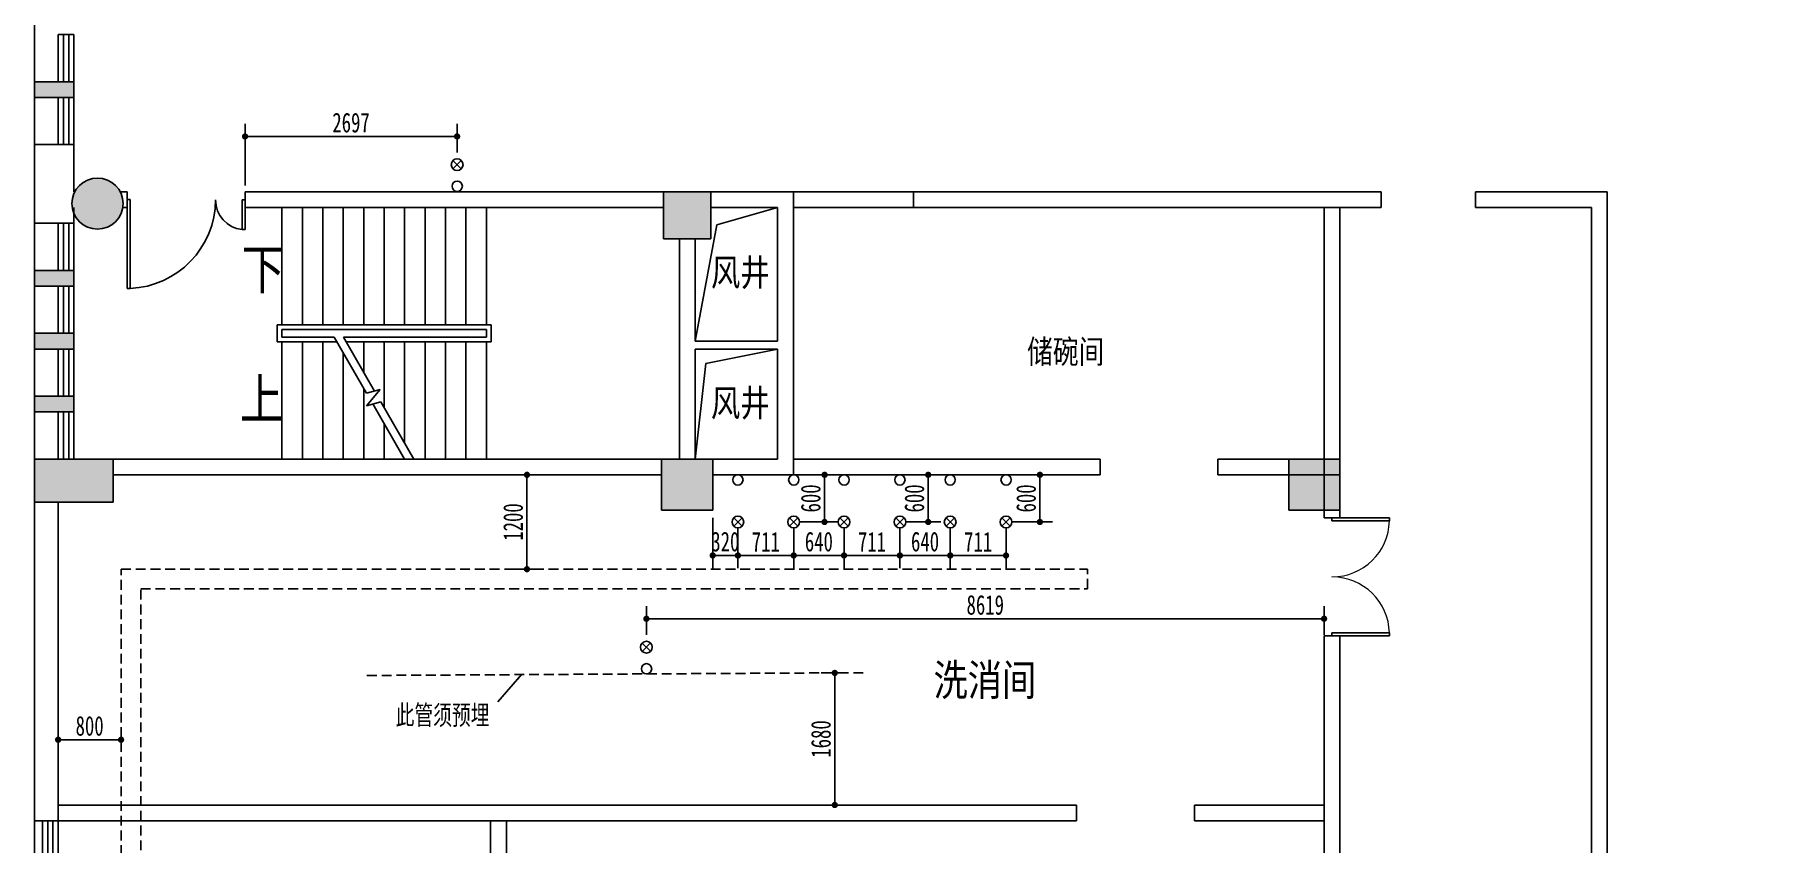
# Model space of a CAD drawing. Header units: inches. Extents: x 871252 to 1312932, y -88801 to 86720.
# Drawn here: x 1057443 to 1079443, y -42617 to -32328 of the extents above; entities that cross this region are included whole.
import ezdxf

# ---------------------------------------------------------------- set-up
doc = ezdxf.new("R2010")
doc.units = ezdxf.units.IN
doc.header["$MEASUREMENT"] = 0
doc.linetypes.add('DASH', pattern=[0.35, 0.25, -0.1])
doc.linetypes.add('HIDDEN', pattern=[0.375, 0.25, -0.125])
for name, color, linetype in [('COLUMN', 6, 'Continuous'), ('CURTWALL', 4, 'Continuous'), ('DIM_SYMB', 3, 'Continuous'), ('HATCH', 253, 'Continuous'), ('PUB_HATCH', 8, 'Continuous'), ('PUB_TEXT', 151, 'Continuous'), ('STAIR', 6, 'Continuous'), ('WALL', 7, 'Continuous'), ('WINDOW', 3, 'Continuous'), ('供排水', 4, 'Continuous'), ('电位', 1, 'Continuous')]:
    doc.layers.add(name, color=color, linetype=linetype)
doc.styles.add('_TCH_DIM', font='stylu.ttf')
doc.styles.get("Standard").update_dxf_attribs({"font": '', "width": 0.7, "height": 250})
doc.styles.get('Standard').set_extended_font_data('NSimSun')
doc.dimstyles.new('电路', dxfattribs={"dimscale": 80, "dimtxt": 2.5, "dimasz": 1, "dimexe": 2, "dimexo": 1, "dimtad": 1, "dimdec": 0, "dimtxsty": 'Standard', "dimblk": 'DOT', "dimcen": 1, "dimclrd": 6, "dimclre": 6, "dimclrt": 6, "dimadec": 0, "dimazin": 0, "dimtfac": 1, "dimtdec": 0, "dimtmove": 0, "dimatfit": 3, "dimfxl": 0, "dimarcsym": 0})

# ---------------------------------------------------------------- blocks, each defined once
blk = doc.blocks.new('$DorLib2D$00000225')
at = {"color": 0}
for p, q in [((0.475, -0.001), (0.475, 0.752)), ((0.475, 0.752), (0.5, 0.752)), ((0.5, -0.001), (0.5, 0.752)), ((-0.5, 0), (-0.5, 0.252)), ((-0.475, 0.252), (-0.5, 0.252)), ((-0.475, 0), (-0.475, 0.252)), ((-0.475, 0), (-0.5, 0)), ((0.475, -0.001), (0.5, -0.001))]:
    blk.add_line(p, q, dxfattribs=at)
for centre, radius, start, end in [((0.505, -0.002), 0.755, 92.2493, 179.7238), ((-0.501, 0.003), 0.251, 359.7899, 84.0974)]:
    blk.add_arc(centre, radius, start, end, dxfattribs=at)
blk = doc.blocks.new('$TCHSYS$WIN2D')
for p, q in [((-0.5, 0.5), (0.5, 0.5)), ((-0.5, 0.5), (-0.5, -0.5)), ((0.5, 0.5), (0.5, -0.5)), ((0.5, 0.1667), (-0.5, 0.1667)), ((0.5, -0.1667), (-0.5, -0.1667)), ((-0.5, -0.5), (0.5, -0.5))]:
    blk.add_line(p, q)
blk = doc.blocks.new('$DorLib2D$00000002')
for p, q in [((-0.5, 0), (-0.5, 0.4875)), ((-0.475, 0.4875), (-0.5, 0.4875)), ((-0.475, 0), (-0.475, 0.4875)), ((0.475, 0), (0.475, 0.4875)), ((0.475, 0.4875), (0.5, 0.4875)), ((0.5, 0), (0.5, 0.4875)), ((-0.5, 0), (-0.475, 0)), ((0.5, 0), (0.475, 0))]:
    blk.add_line(p, q)
at = {"lineweight": 13}
for centre, start, end in [((-0.4875, 0), 0, 88.53072), ((0.4875, 0), 91.46928, 180)]:
    blk.add_arc(centre, 0.4875, start, end, dxfattribs=at)
blk = doc.blocks.new('A$C4B041D0B')
at = {"layer": '供排水', "color": 14}
for p, q in [((393, 128), (287, 22)), ((287, 128), (393, 22))]:
    blk.add_line(p, q, dxfattribs=at)
at = {"layer": '供排水'}
for centre, radius in [((65, 75), 65.2), ((340, 75), 75)]:
    blk.add_circle(centre, radius, dxfattribs=at)
blk = doc.blocks.new('_DOT')
at = {"color": 0, "linetype": 'ByBlock'}
blk.add_line((-0.5, 0), (-1, 0), dxfattribs=at)
at = {"color": 0, "linetype": 'ByBlock', "const_width": 0.5}
blk.add_lwpolyline([(-0.25, 0, 1), (0.25, 0, 1)], format="xyb", close=True, dxfattribs=at)
blk = doc.blocks.new('A$C561D5FAB')
at = {"layer": '供排水', "color": 14}
for p, q in [((128, 22), (22, 128)), ((128, 128), (22, 22))]:
    blk.add_line(p, q, dxfattribs=at)
at = {"layer": '供排水'}
blk.add_circle((75, 75), 75, dxfattribs=at)
blk = doc.blocks.new('*D394')
at = {"layer": 'Defpoints', "color": 0, "transparency": 16777216}
for p in [(1066068, -38378), (1066388, -38528), (1066388, -38954)]:
    blk.add_point(p, dxfattribs=at)
at = {"layer": '电位', "color": 6, "lineweight": -2, "transparency": 16777216}
for p, q in [((1066068, -38474), (1066068, -39114)), ((1066388, -38608), (1066388, -39114)), ((1066148, -38954), (1066308, -38954))]:
    blk.add_line(p, q, dxfattribs=at)
at = {"layer": '电位', "color": 6, "lineweight": -2, "transparency": 16777216, "xscale": 80, "yscale": 80, "zscale": 80, "rotation": 180}
blk.add_blockref('_DOT', (1066068, -38954), dxfattribs=at)
at = {"layer": '电位', "color": 6, "lineweight": -2, "transparency": 16777216, "xscale": 80, "yscale": 80, "zscale": 80}
blk.add_blockref('_DOT', (1066388, -38954), dxfattribs=at)
at = {"layer": '电位', "color": 6, "transparency": 16777216, "insert": (1066228, -38779), "char_height": 250, "attachment_point": 5}
blk.add_mtext('320', dxfattribs=at)
blk = doc.blocks.new('*D395')
at = {"layer": 'Defpoints', "color": 0, "transparency": 16777216}
for p in [(1066388, -38528), (1067098, -38528), (1067098, -38954)]:
    blk.add_point(p, dxfattribs=at)
at = {"layer": '电位', "color": 6, "lineweight": -2, "transparency": 16777216}
for p, q in [((1066388, -38608), (1066388, -39114)), ((1067098, -38608), (1067098, -39114)), ((1066468, -38954), (1067018, -38954))]:
    blk.add_line(p, q, dxfattribs=at)
at = {"layer": '电位', "color": 6, "lineweight": -2, "transparency": 16777216, "xscale": 80, "yscale": 80, "zscale": 80, "rotation": 180}
blk.add_blockref('_DOT', (1066388, -38954), dxfattribs=at)
at = {"layer": '电位', "color": 6, "lineweight": -2, "transparency": 16777216, "xscale": 80, "yscale": 80, "zscale": 80}
blk.add_blockref('_DOT', (1067098, -38954), dxfattribs=at)
at = {"layer": '电位', "color": 6, "transparency": 16777216, "insert": (1066743, -38779), "char_height": 250, "attachment_point": 5}
blk.add_mtext('711', dxfattribs=at)
blk = doc.blocks.new('*D396')
at = {"layer": 'Defpoints', "color": 0, "transparency": 16777216}
for p in [(1067098, -38528), (1067738, -38528), (1067738, -38954)]:
    blk.add_point(p, dxfattribs=at)
at = {"layer": '电位', "color": 6, "lineweight": -2, "transparency": 16777216}
for p, q in [((1067098, -38608), (1067098, -39114)), ((1067738, -38608), (1067738, -39114)), ((1067178, -38954), (1067658, -38954))]:
    blk.add_line(p, q, dxfattribs=at)
at = {"layer": '电位', "color": 6, "lineweight": -2, "transparency": 16777216, "xscale": 80, "yscale": 80, "zscale": 80, "rotation": 180}
blk.add_blockref('_DOT', (1067098, -38954), dxfattribs=at)
at = {"layer": '电位', "color": 6, "lineweight": -2, "transparency": 16777216, "xscale": 80, "yscale": 80, "zscale": 80}
blk.add_blockref('_DOT', (1067738, -38954), dxfattribs=at)
at = {"layer": '电位', "color": 6, "transparency": 16777216, "insert": (1067418, -38779), "char_height": 250, "attachment_point": 5}
blk.add_mtext('640', dxfattribs=at)
blk = doc.blocks.new('*D397')
at = {"layer": 'Defpoints', "color": 0, "transparency": 16777216}
for p in [(1067738, -38528), (1068448, -38528), (1068448, -38954)]:
    blk.add_point(p, dxfattribs=at)
at = {"layer": '电位', "color": 6, "lineweight": -2, "transparency": 16777216}
for p, q in [((1067738, -38608), (1067738, -39114)), ((1068448, -38608), (1068448, -39114)), ((1067818, -38954), (1068368, -38954))]:
    blk.add_line(p, q, dxfattribs=at)
at = {"layer": '电位', "color": 6, "lineweight": -2, "transparency": 16777216, "xscale": 80, "yscale": 80, "zscale": 80, "rotation": 180}
blk.add_blockref('_DOT', (1067738, -38954), dxfattribs=at)
at = {"layer": '电位', "color": 6, "lineweight": -2, "transparency": 16777216, "xscale": 80, "yscale": 80, "zscale": 80}
blk.add_blockref('_DOT', (1068448, -38954), dxfattribs=at)
at = {"layer": '电位', "color": 6, "transparency": 16777216, "insert": (1068093, -38779), "char_height": 250, "attachment_point": 5}
blk.add_mtext('711', dxfattribs=at)
blk = doc.blocks.new('*D398')
at = {"layer": 'Defpoints', "color": 0, "transparency": 16777216}
for p in [(1068448, -38528), (1069088, -38528), (1069088, -38954)]:
    blk.add_point(p, dxfattribs=at)
at = {"layer": '电位', "color": 6, "lineweight": -2, "transparency": 16777216}
for p, q in [((1068448, -38608), (1068448, -39114)), ((1069088, -38608), (1069088, -39114)), ((1068528, -38954), (1069008, -38954))]:
    blk.add_line(p, q, dxfattribs=at)
at = {"layer": '电位', "color": 6, "lineweight": -2, "transparency": 16777216, "xscale": 80, "yscale": 80, "zscale": 80, "rotation": 180}
blk.add_blockref('_DOT', (1068448, -38954), dxfattribs=at)
at = {"layer": '电位', "color": 6, "lineweight": -2, "transparency": 16777216, "xscale": 80, "yscale": 80, "zscale": 80}
blk.add_blockref('_DOT', (1069088, -38954), dxfattribs=at)
at = {"layer": '电位', "color": 6, "transparency": 16777216, "insert": (1068768, -38779), "char_height": 250, "attachment_point": 5}
blk.add_mtext('640', dxfattribs=at)
blk = doc.blocks.new('*D399')
at = {"layer": 'Defpoints', "color": 0, "transparency": 16777216}
for p in [(1069088, -38528), (1069798, -38528), (1069798, -38954)]:
    blk.add_point(p, dxfattribs=at)
at = {"layer": '电位', "color": 6, "lineweight": -2, "transparency": 16777216}
for p, q in [((1069088, -38608), (1069088, -39114)), ((1069798, -38608), (1069798, -39114)), ((1069168, -38954), (1069718, -38954))]:
    blk.add_line(p, q, dxfattribs=at)
at = {"layer": '电位', "color": 6, "lineweight": -2, "transparency": 16777216, "xscale": 80, "yscale": 80, "zscale": 80, "rotation": 180}
blk.add_blockref('_DOT', (1069088, -38954), dxfattribs=at)
at = {"layer": '电位', "color": 6, "lineweight": -2, "transparency": 16777216, "xscale": 80, "yscale": 80, "zscale": 80}
blk.add_blockref('_DOT', (1069798, -38954), dxfattribs=at)
at = {"layer": '电位', "color": 6, "transparency": 16777216, "insert": (1069443, -38779), "char_height": 250, "attachment_point": 5}
blk.add_mtext('711', dxfattribs=at)
blk = doc.blocks.new('*D400')
at = {"layer": 'Defpoints', "color": 0, "transparency": 16777216}
for p in [(1067099, -37928), (1067490, -37928), (1067098, -38528)]:
    blk.add_point(p, dxfattribs=at)
at = {"layer": '电位', "color": 6, "lineweight": -2, "transparency": 16777216}
for p, q in [((1067179, -37928), (1067650, -37928)), ((1067490, -38448), (1067490, -38008)), ((1067178, -38528), (1067650, -38528))]:
    blk.add_line(p, q, dxfattribs=at)
at = {"layer": '电位', "color": 6, "lineweight": -2, "transparency": 16777216, "xscale": 80, "yscale": 80, "zscale": 80}
for p, rotation in [((1067490, -37928), 90), ((1067490, -38528), 270)]:
    blk.add_blockref('_DOT', p, dxfattribs=dict(at, rotation=rotation))
at = {"layer": '电位', "color": 6, "transparency": 16777216, "insert": (1067315, -38228), "char_height": 250, "attachment_point": 5, "rotation": 90}
blk.add_mtext('600', dxfattribs=at)
blk = doc.blocks.new('*D401')
at = {"layer": 'Defpoints', "color": 0, "transparency": 16777216}
for p in [(1068449, -37928), (1068808, -37928), (1068448, -38528)]:
    blk.add_point(p, dxfattribs=at)
at = {"layer": '电位', "color": 6, "lineweight": -2, "transparency": 16777216}
for p, q in [((1068529, -37928), (1068968, -37928)), ((1068808, -38448), (1068808, -38008)), ((1068528, -38528), (1068968, -38528))]:
    blk.add_line(p, q, dxfattribs=at)
at = {"layer": '电位', "color": 6, "lineweight": -2, "transparency": 16777216, "xscale": 80, "yscale": 80, "zscale": 80}
for p, rotation in [((1068808, -37928), 90), ((1068808, -38528), 270)]:
    blk.add_blockref('_DOT', p, dxfattribs=dict(at, rotation=rotation))
at = {"layer": '电位', "color": 6, "transparency": 16777216, "insert": (1068633, -38228), "char_height": 250, "attachment_point": 5, "rotation": 90}
blk.add_mtext('600', dxfattribs=at)
blk = doc.blocks.new('*D402')
at = {"layer": 'Defpoints', "color": 0, "transparency": 16777216}
for p in [(1069799, -37928), (1070229, -37928), (1069798, -38528)]:
    blk.add_point(p, dxfattribs=at)
at = {"layer": '电位', "color": 6, "lineweight": -2, "transparency": 16777216}
for p, q in [((1069879, -37928), (1070389, -37928)), ((1070229, -38448), (1070229, -38008)), ((1069878, -38528), (1070389, -38528))]:
    blk.add_line(p, q, dxfattribs=at)
at = {"layer": '电位', "color": 6, "lineweight": -2, "transparency": 16777216, "xscale": 80, "yscale": 80, "zscale": 80}
for p, rotation in [((1070229, -37928), 90), ((1070229, -38528), 270)]:
    blk.add_blockref('_DOT', p, dxfattribs=dict(at, rotation=rotation))
at = {"layer": '电位', "color": 6, "transparency": 16777216, "insert": (1070054, -38228), "char_height": 250, "attachment_point": 5, "rotation": 90}
blk.add_mtext('600', dxfattribs=at)
blk = doc.blocks.new('*D429')
at = {"layer": 'Defpoints', "color": 0, "transparency": 16777216}
for p in [(1057743, -41298), (1057743, -41405), (1058543, -41405)]:
    blk.add_point(p, dxfattribs=at)
at = {"layer": '电位', "color": 6, "lineweight": -2, "transparency": 16777216}
for p, q in [((1057743, -41325), (1057743, -41138)), ((1058543, -41325), (1058543, -41138)), ((1058463, -41298), (1057823, -41298))]:
    blk.add_line(p, q, dxfattribs=at)
at = {"layer": '电位', "color": 6, "lineweight": -2, "transparency": 16777216, "xscale": 80, "yscale": 80, "zscale": 80, "rotation": 180}
blk.add_blockref('_DOT', (1057743, -41298), dxfattribs=at)
at = {"layer": '电位', "color": 6, "lineweight": -2, "transparency": 16777216, "xscale": 80, "yscale": 80, "zscale": 80}
blk.add_blockref('_DOT', (1058543, -41298), dxfattribs=at)
at = {"layer": '电位', "color": 6, "transparency": 16777216, "insert": (1058143, -41123), "char_height": 250, "attachment_point": 5}
blk.add_mtext('800', dxfattribs=at)
blk = doc.blocks.new('*D430')
at = {"layer": 'Defpoints', "color": 0, "transparency": 16777216}
for p in [(1067366, -40448, 0), (1067366, -42128), (1067620, -42128)]:
    blk.add_point(p, dxfattribs=at)
at = {"layer": '电位', "color": 6, "lineweight": -2, "transparency": 16777216}
for p, q in [((1067446, -40448), (1067780, -40448)), ((1067620, -40528), (1067620, -42048)), ((1067446, -42128), (1067780, -42128))]:
    blk.add_line(p, q, dxfattribs=at)
at = {"layer": '电位', "color": 6, "lineweight": -2, "transparency": 16777216, "xscale": 80, "yscale": 80, "zscale": 80}
for p, rotation in [((1067620, -40448), 90), ((1067620, -42128), 270)]:
    blk.add_blockref('_DOT', p, dxfattribs=dict(at, rotation=rotation))
at = {"layer": '电位', "color": 6, "transparency": 16777216, "insert": (1067445, -41288), "char_height": 250, "attachment_point": 5, "rotation": 90}
blk.add_mtext('1680', dxfattribs=at)
blk = doc.blocks.new('*D431')
at = {"layer": 'Defpoints', "color": 0, "transparency": 16777216}
for p in [(1073843, -39759), (1065224, -40045), (1073843, -40045)]:
    blk.add_point(p, dxfattribs=at)
at = {"layer": '电位', "color": 6, "lineweight": -2, "transparency": 16777216}
for p, q in [((1065224, -39965), (1065224, -39599)), ((1073843, -39965), (1073843, -39599)), ((1065304, -39759), (1073763, -39759))]:
    blk.add_line(p, q, dxfattribs=at)
at = {"layer": '电位', "color": 6, "lineweight": -2, "transparency": 16777216, "xscale": 80, "yscale": 80, "zscale": 80, "rotation": 180}
blk.add_blockref('_DOT', (1065224, -39759), dxfattribs=at)
at = {"layer": '电位', "color": 6, "lineweight": -2, "transparency": 16777216, "xscale": 80, "yscale": 80, "zscale": 80}
blk.add_blockref('_DOT', (1073843, -39759), dxfattribs=at)
at = {"layer": '电位', "color": 6, "transparency": 16777216, "insert": (1069534, -39584), "char_height": 250, "attachment_point": 5}
blk.add_mtext('8619', dxfattribs=at)
blk = doc.blocks.new('*D432')
at = {"layer": 'Defpoints', "color": 0, "transparency": 16777216}
for p in [(1063705, -37928), (1063871, -37928), (1063871, -39128)]:
    blk.add_point(p, dxfattribs=at)
at = {"layer": '电位', "color": 6, "lineweight": -2, "transparency": 16777216}
for p, q in [((1063791, -37928), (1063545, -37928)), ((1063705, -39048), (1063705, -38008)), ((1063791, -39128), (1063545, -39128))]:
    blk.add_line(p, q, dxfattribs=at)
at = {"layer": '电位', "color": 6, "lineweight": -2, "transparency": 16777216, "xscale": 80, "yscale": 80, "zscale": 80}
for p, rotation in [((1063705, -37928), 90), ((1063705, -39128), 270)]:
    blk.add_blockref('_DOT', p, dxfattribs=dict(at, rotation=rotation))
at = {"layer": '电位', "color": 6, "transparency": 16777216, "insert": (1063530, -38528), "char_height": 250, "attachment_point": 5, "rotation": 90}
blk.add_mtext('1200', dxfattribs=at)
blk = doc.blocks.new('*D439')
at = {"layer": 'Defpoints', "color": 0, "transparency": 16777216}
for p in [(1060120, -33624), (1062817, -33908), (1060120, -34328)]:
    blk.add_point(p, dxfattribs=at)
at = {"layer": '电位', "color": 6, "lineweight": -2, "transparency": 16777216}
for p, q in [((1060120, -34248), (1060120, -33464)), ((1062737, -33624), (1060200, -33624)), ((1062817, -33828), (1062817, -33464))]:
    blk.add_line(p, q, dxfattribs=at)
at = {"layer": '电位', "color": 6, "lineweight": -2, "transparency": 16777216, "xscale": 80, "yscale": 80, "zscale": 80, "rotation": 180}
blk.add_blockref('_DOT', (1060120, -33624), dxfattribs=at)
at = {"layer": '电位', "color": 6, "lineweight": -2, "transparency": 16777216, "xscale": 80, "yscale": 80, "zscale": 80}
blk.add_blockref('_DOT', (1062817, -33624), dxfattribs=at)
at = {"layer": '电位', "color": 6, "transparency": 16777216, "insert": (1061468, -33449), "char_height": 250, "attachment_point": 5}
blk.add_mtext('2697', dxfattribs=at)

msp = doc.modelspace()

# ---------------------------------------------------------------- hatches: boundary and pattern name
at = {"layer": 'PUB_HATCH'}
for points in [[(1057443.2, -33128), (1057943.2, -33128), (1057943.2, -32928), (1057443.2, -32928)], [(1058568.2, -34478, 1), (1057918.2, -34478, 1)], [(1066043.2, -34928), (1066043.2, -34328), (1065443.2, -34328), (1065443.2, -34928)], [(1057443.2, -35528), (1057943.2, -35528), (1057943.2, -35328), (1057443.2, -35328)], [(1057443.2, -36328), (1057943.2, -36328), (1057943.2, -36128), (1057443.2, -36128)], [(1057443.2, -37128), (1057943.2, -37128), (1057943.2, -36928), (1057443.2, -36928)], [(1058443.2, -38277.6), (1058443.2, -37727.6), (1057443.2, -37727.6), (1057443.2, -38277.6)], [(1066068.2, -38377.6), (1066068.2, -37727.6), (1065418.2, -37727.6), (1065418.2, -38377.6)], [(1074043.2, -38377.6), (1074043.2, -37727.6), (1073393.2, -37727.6), (1073393.2, -38377.6)]]:
    msp.add_hatch(color=256, dxfattribs=at).paths.add_polyline_path(points)

# ---------------------------------------------------------------- linework, layer by layer
msp.add_lwpolyline([(1057443.2, -61678), (1057443.2, -37728)])
at = {"layer": 'COLUMN'}
for p, q in [((1057943.2, -32928), (1057443.2, -32928)), ((1057443.2, -32928), (1057443.2, -33128)), ((1057943.2, -33128), (1057943.2, -32928)), ((1057443.2, -33128), (1057943.2, -33128)), ((1057743.2, -33728), (1057443.2, -33728)), ((1057443.2, -33728), (1057443.2, -34728)), ((1057943.2, -34302.7), (1057943.2, -33728)), ((1057943.2, -34328), (1057943.2, -34302.7)), ((1057943.2, -34728), (1057943.2, -34528)), ((1066043.2, -34328), (1065443.2, -34328)), ((1065443.2, -34328), (1065443.2, -34928)), ((1066043.2, -34928), (1066043.2, -34328)), ((1057443.2, -34728), (1057743.2, -34728)), ((1065443.2, -34928), (1066043.2, -34928)), ((1057943.2, -35328), (1057443.2, -35328)), ((1057443.2, -35328), (1057443.2, -35528)), ((1057943.2, -35528), (1057943.2, -35328)), ((1057443.2, -35528), (1057943.2, -35528)), ((1057943.2, -36128), (1057443.2, -36128)), ((1057443.2, -36128), (1057443.2, -36328)), ((1057943.2, -36328), (1057943.2, -36128)), ((1057443.2, -36328), (1057943.2, -36328)), ((1057943.2, -36928), (1057443.2, -36928)), ((1057443.2, -36928), (1057443.2, -37128)), ((1057943.2, -37128), (1057943.2, -36928)), ((1057443.2, -37128), (1057943.2, -37128)), ((1058443.2, -37727.6), (1057443.2, -37727.6)), ((1057443.2, -37727.6), (1057443.2, -38277.6)), ((1058443.2, -38277.6), (1058443.2, -37727.6)), ((1066068.2, -37727.6), (1065418.2, -37727.6)), ((1065418.2, -37727.6), (1065418.2, -38377.6)), ((1066068.2, -38377.6), (1066068.2, -37727.6)), ((1074043.2, -37727.6), (1073393.2, -37727.6)), ((1073393.2, -37727.6), (1073393.2, -38377.6)), ((1074043.2, -38377.6), (1074043.2, -37727.6)), ((1057443.2, -38277.6), (1058443.2, -38277.6)), ((1065418.2, -38377.6), (1066068.2, -38377.6)), ((1073393.2, -38377.6), (1074043.2, -38377.6))]:
    msp.add_line(p, q, dxfattribs=at)
for start, end in [(0, 180), (180, 0)]:
    msp.add_arc((1058243.2, -34478), 325, start, end, dxfattribs=at)
at = {"layer": 'CURTWALL'}
for p, q in [((1077243.2, -34528), (1077243.2, -59628)), ((1077443.2, -34328), (1077443.2, -59628))]:
    msp.add_line(p, q, dxfattribs=at)
at = {"layer": 'DIM_SYMB'}
for points in [[(1060459.7, -35303, 0, 0, 0), (1064416.5, -35303, 0, 0, 0), (1064416.5, -36953, 0, 0, 0), (1062339.7, -36953, 120, 0, 0), (1061889.7, -36953, 0, 0, 0)], [(1060459.7, -36953, 0, 0, 0), (1061179.7, -36953, 120, 0, 0), (1061629.7, -36953, 0, 0, 0)]]:
    msp.add_lwpolyline(points, format="xyseb", dxfattribs=at)
at = {"layer": 'HATCH'}
for points in [[(1066893.2, -34528), (1066120.4, -34749.3), (1065843.2, -36228)], [(1066893.2, -36328), (1065981.5, -36510.7), (1065843.2, -37727.6)]]:
    msp.add_lwpolyline(points, dxfattribs=at)
at = {"layer": 'STAIR'}
for p, q in [((1063189.7, -34528), (1060589.7, -34528)), ((1060589.7, -36018), (1060589.7, -34528)), ((1060849.7, -36018), (1060849.7, -34528)), ((1061109.7, -36018), (1061109.7, -34528)), ((1061369.7, -36018), (1061369.7, -34528)), ((1061629.7, -36018), (1061629.7, -34528)), ((1061889.7, -36018), (1061889.7, -34528)), ((1062149.7, -36018), (1062149.7, -34528)), ((1062409.7, -36018), (1062409.7, -34528)), ((1062669.7, -36018), (1062669.7, -34528)), ((1062929.7, -36018), (1062929.7, -34528)), ((1063189.7, -36018), (1063189.7, -34528)), ((1065443.2, -34528), (1063189.7, -34528)), ((1063189.7, -34528), (1063189.7, -36018)), ((1065643.2, -37727.6), (1065643.2, -34928)), ((1060529.7, -36018), (1060529.7, -36238)), ((1063249.7, -36018), (1060529.7, -36018)), ((1063189.7, -36078), (1060589.7, -36078)), ((1060589.7, -36078), (1060589.7, -36178)), ((1063189.7, -36078), (1060589.7, -36078)), ((1060589.7, -36178), (1060589.7, -36078)), ((1063189.7, -36178), (1063189.7, -36078)), ((1063189.7, -36078), (1063189.7, -36178)), ((1063249.7, -36238), (1063249.7, -36018)), ((1060529.7, -36238), (1061289.2, -36238)), ((1060589.7, -36178), (1061254.5, -36178)), ((1060589.7, -36178), (1061254.5, -36178)), ((1060589.7, -36238), (1060589.7, -37728)), ((1060849.7, -36238), (1060849.7, -37728)), ((1061109.7, -36238), (1061109.7, -37728)), ((1061254.5, -36178), (1061664.8, -36888.6)), ((1061370, -36178), (1063189.7, -36178)), ((1061370, -36178), (1061764.8, -36861.8)), ((1061370, -36178), (1063189.7, -36178)), ((1061404.6, -36238), (1063249.7, -36238)), ((1061629.7, -36238), (1061629.7, -36627.9)), ((1061889.7, -36238), (1061889.7, -37078.2)), ((1062149.7, -36238), (1062149.7, -37528.5)), ((1062409.7, -36238), (1062409.7, -37728)), ((1062669.7, -36238), (1062669.7, -37728)), ((1062929.7, -36238), (1062929.7, -37728)), ((1063189.7, -36238), (1063189.7, -37728)), ((1063189.7, -36238), (1063189.7, -37728)), ((1061369.7, -36377.5), (1061369.7, -37728)), ((1061629.7, -36827.9), (1061629.7, -37728)), ((1061837.1, -36842.4), (1061664.3, -37048.5)), ((1061664.8, -36888.6), (1061837.1, -36842.4)), ((1061664.3, -37048.5), (1061844.7, -37000.1)), ((1061744.7, -37026.9), (1062149.4, -37728)), ((1061844.7, -37000.1), (1062264.9, -37728)), ((1061889.7, -37278.2), (1061889.7, -37728)), ((1060589.7, -37728), (1062149.4, -37728)), ((1062264.9, -37728), (1063189.7, -37728)), ((1063189.7, -37728), (1065418.2, -37728))]:
    msp.add_line(p, q, dxfattribs=at)
msp.add_lwpolyline([(1101508.6, -39028), (1095741.2, -21277.7, 0.3639702), (1090290, -17871.4), (1081673.2, -19082.4), (1061747.3, -21882.8, 0.3738847), (1057443.2, -26834.2), (1057443.2, -37728)], format="xyb", dxfattribs=at)
at = {"layer": 'WALL'}
for p, q in [((1057943.2, -34328), (1057954.9, -34328)), ((1058620, -34328), (1058531.5, -34328)), ((1058564.3, -34528), (1058620, -34528)), ((1058620, -34528), (1058620, -34328)), ((1065443.2, -34328), (1060120, -34328)), ((1060120, -34328), (1060120, -34528)), ((1060120, -34528), (1065443.2, -34528)), ((1066043.2, -34328), (1067093.2, -34328)), ((1066043.2, -34528), (1066893.2, -34528)), ((1066893.2, -36228), (1066893.2, -34528)), ((1067093.2, -34328), (1074569.9, -34328)), ((1067093.2, -36278), (1067093.2, -34328)), ((1067093.2, -34528), (1074569.9, -34528)), ((1068620.7, -34328), (1068620.7, -34528)), ((1068802.9, -34328), (1074443.2, -34328)), ((1068802.9, -34528), (1074443.2, -34528)), ((1073843.2, -38477), (1073843.2, -34528)), ((1074043.2, -38477), (1074043.2, -34528)), ((1074569.9, -34328), (1074569.9, -34528)), ((1075769.9, -34328), (1077443.2, -34328)), ((1075769.9, -34328), (1075769.9, -34528)), ((1075769.9, -34528), (1077243.2, -34528)), ((1065643.2, -36278), (1065643.2, -34928)), ((1065843.2, -36228), (1065843.2, -34928)), ((1065643.2, -37727.6), (1065643.2, -36278)), ((1065843.2, -36228), (1066893.2, -36228)), ((1067093.2, -37928), (1067093.2, -36278)), ((1065843.2, -37727.6), (1065843.2, -36328)), ((1065843.2, -36328), (1066893.2, -36328)), ((1066893.2, -37728), (1066893.2, -36328)), ((1058443.2, -37728), (1065418.2, -37728)), ((1066068.2, -37728), (1066893.2, -37728)), ((1070993.2, -37728), (1067093.2, -37728)), ((1070993.2, -37928), (1070993.2, -37728)), ((1074043.2, -37728), (1072493.2, -37728)), ((1072493.2, -37728), (1072493.2, -37928)), ((1058443.2, -37928), (1065418.2, -37928)), ((1066068.2, -37928), (1067093.2, -37928)), ((1067093.2, -37928), (1070993.2, -37928)), ((1072493.2, -37928), (1074043.2, -37928)), ((1057443.2, -38277.6), (1057443.2, -42328)), ((1057743.2, -42328), (1057743.2, -38277.6)), ((1074043.2, -38477), (1073843.2, -38477)), ((1073843.2, -45702.6), (1073843.2, -39977)), ((1074043.2, -39977), (1073843.2, -39977)), ((1074043.2, -45702.6), (1074043.2, -39977)), ((1070693.2, -42128), (1057743.2, -42128)), ((1070693.2, -42328), (1070693.2, -42128)), ((1073843.2, -42128), (1072193.2, -42128)), ((1072193.2, -42128), (1072193.2, -42328)), ((1057443.2, -42328), (1057543.2, -42328)), ((1057543.2, -42328), (1057743.2, -42328)), ((1057743.2, -42328), (1070693.2, -42328)), ((1063243.2, -47308.4), (1063243.2, -42328)), ((1063443.2, -47308.4), (1063443.2, -42328)), ((1072193.2, -42328), (1073843.2, -42328))]:
    msp.add_line(p, q, dxfattribs=at)
at = {"layer": 'WINDOW', "linetype": 'DASH'}
for p, q in [((1070993.2, -37728), (1070993.2, -37928)), ((1072493.2, -37928), (1072493.2, -37728))]:
    msp.add_line(p, q, dxfattribs=at)
at = {"layer": '供排水', "linetype": 'HIDDEN', "ltscale": 500}
for p, q in [((1058543.2, -53078), (1058543.2, -39128)), ((1058543.2, -39128), (1070833.8, -39128)), ((1070833.8, -39378), (1070833.8, -39128)), ((1058793.2, -52828), (1058793.2, -39378)), ((1058793.2, -39378), (1070833.8, -39378))]:
    msp.add_line(p, q, dxfattribs=at)
at = {"layer": '供排水', "color": 5, "linetype": 'HIDDEN', "ltscale": 500}
msp.add_line((1061670.1, -40480.3, 0), (1068035, -40444.6), dxfattribs=at)
at = {"layer": '供排水'}
for centre in [(1066387.9, -37993.2), (1067098.4, -37993.2), (1067737.9, -37993.2), (1068448.4, -37993.2), (1069087.9, -37993.2), (1069798.4, -37993.2)]:
    msp.add_circle(centre, 65.2, dxfattribs=at)

# ---------------------------------------------------------------- block references
at = {"layer": 'WINDOW', "rotation": 90}
for name, p, xscale, yscale, zscale in [('$TCHSYS$WIN2D', (1057843.2, -32628), 600, -200, 600), ('$TCHSYS$WIN2D', (1057843.2, -33428), 600, -200, 600), ('$TCHSYS$WIN2D', (1057843.2, -35028), 600, -200, 600), ('$TCHSYS$WIN2D', (1057843.2, -35828), 600, -200, 600), ('$TCHSYS$WIN2D', (1057843.2, -36628), 600, -200, 600), ('$TCHSYS$WIN2D', (1057843.2, -37428), 600, -200, 600), ('$DorLib2D$00000002', (1073943.2, -39227), -1500, -1500, -1500), ('$TCHSYS$WIN2D', (1057643.2, -43878), -3100, -200, -3100)]:
    msp.add_blockref(name, p, dxfattribs=dict(at, xscale=xscale, yscale=yscale, zscale=zscale))
at = {"layer": 'WINDOW', "linetype": 'DASH', "xscale": -1500, "yscale": -1500, "zscale": -1500, "rotation": 359.9999999999644}
msp.add_blockref('$DorLib2D$00000225', (1059370, -34428), dxfattribs=at)
at = {"layer": '供排水', "rotation": 90.32060272149073}
for p in [(1062893.9, -34322.3), (1065301.5, -40459.9)]:
    msp.add_blockref('A$C4B041D0B', p, dxfattribs=at)
at = {"layer": '电位'}
for p in [(1066312.9, -38603), (1067023.4, -38603), (1067662.9, -38603), (1068373.4, -38603), (1069012.9, -38603), (1069723.4, -38603)]:
    msp.add_blockref('A$C561D5FAB', p, dxfattribs=at)

# ---------------------------------------------------------------- texts
at = {"layer": 'PUB_TEXT', "style": '_TCH_DIM', "width": 0.8}
for s, p in [('下', (1060074.3, -35565.5)), ('上', (1060052, -37215.5))]:
    msp.add_text(s, height=506.4, dxfattribs=at).set_placement(p)
at = {"layer": 'PUB_TEXT', "linetype": 'DASH', "width": 0.8}
for p in [(1066045, -35524.1), (1066045, -37184.7)]:
    msp.add_text('风井', height=341.77, dxfattribs=at).set_placement(p)
at = {"layer": 'PUB_TEXT', "width": 0.8}
for s, height, p in [('储碗间', 300, (1070066.4, -36510.9)), ('洗消间', 398.73, (1068876.5, -40738.1, 0))]:
    msp.add_text(s, height=height, dxfattribs=at).set_placement(p)
at = {"layer": '供排水', "color": 6, "width": 0.7}
msp.add_text('此管须预埋', height=250, dxfattribs=at).set_placement((1062035, -41108.3))

# ---------------------------------------------------------------- dimensions: what is measured, and where the dimension line sits
at = {"layer": '电位', "color": 1}
for base, p1, p2, picture, middle in [((1060120, -33624.3), (1062816.6, -33907.8), (1060120, -34328), '*D439', (1061468.3, -33449.3)), ((1073843.2, -39759), (1065224.1, -40045.4), (1073843.2, -40045.4), '*D431', (1069533.7, -39584)), ((1057743.2, -41297.7), (1058543.2, -41404.9), (1057743.2, -41404.9), '*D429', (1058143.2, -41122.7))]:
    dim = msp.add_linear_dim(base=base, p1=p1, p2=p2, dimstyle='电路', dxfattribs=at)
    dim.commit()
    dim.dimension.update_dxf_attribs({"geometry": picture, "text_midpoint": middle})
for base, p1, p2, picture, middle in [((1063704.9, -37928), (1063870.7, -39128), (1063870.7, -37928), '*D432', (1063529.9, -38528)), ((1067620.3, -42128), (1067365.7, -40448.4, 0), (1067365.7, -42128), '*D430', (1067445.3, -41288.2))]:
    dim = msp.add_linear_dim(base=base, p1=p1, p2=p2, angle=90, dimstyle='电路', dxfattribs=at)
    dim.commit()
    dim.dimension.update_dxf_attribs({"geometry": picture, "text_midpoint": middle})
for base, p1, p2, picture, middle in [((1067490.1, -37928), (1067098.4, -38528), (1067098.6, -37928), '*D400', (1067315.1, -38228)), ((1068808.2, -37928), (1068448.4, -38528), (1068448.6, -37928), '*D401', (1068633.2, -38228)), ((1070229, -37928), (1069798.4, -38528), (1069798.6, -37928), '*D402', (1070054, -38228))]:
    dim = msp.add_linear_dim(base=base, p1=p1, p2=p2, angle=90, dimstyle='电路', override={"dimfxl": 6, "dimfxlon": 1}, dxfattribs=at)
    dim.commit()
    dim.dimension.update_dxf_attribs({"geometry": picture, "text_midpoint": middle})
dim = msp.add_linear_dim(base=(1066387.9, -38954.4), p1=(1066068.2, -38377.6), p2=(1066387.9, -38528), dimstyle='电路', override={"dimfxl": 6, "dimfxlon": 1}, dxfattribs=at)
dim.commit()
dim.dimension.update_dxf_attribs({"geometry": '*D394', "text_midpoint": (1066228, -38954.4), "dimtype": 160})
for base, p1, p2, picture, middle in [((1067098.4190643, -38954.4242517), (1066387.9190643, -38528.0269021), (1067098.4190643, -38528.0269021), '*D395', (1066743.1690643, -38779.4242517)), ((1067737.9190643, -38954.4242517), (1067098.4190643, -38528.0269021), (1067737.9190643, -38528.0269021), '*D396', (1067418.1690643, -38779.4242517)), ((1068448.4190643, -38954.4242517), (1067737.9190643, -38528.0269021), (1068448.4190643, -38528.0269021), '*D397', (1068093.1690643, -38779.4242517)), ((1069087.9190643, -38954.4242517), (1068448.4190643, -38528.0269021), (1069087.9190643, -38528.0269021), '*D398', (1068768.1690643, -38779.4242517)), ((1069798.4190643, -38954.4242517), (1069087.9190643, -38528.0269021), (1069798.4190643, -38528.0269021), '*D399', (1069443.1690643, -38779.4242517))]:
    dim = msp.add_linear_dim(base=base, p1=p1, p2=p2, dimstyle='电路', override={"dimtmove": 1, "dimfxl": 6, "dimfxlon": 1}, dxfattribs=at)
    dim.commit()
    dim.dimension.update_dxf_attribs({"geometry": picture, "text_midpoint": middle})

# ---------------------------------------------------------------- leaders
at = {"layer": '供排水'}
msp.add_leader([(1063641.7, -40465.6), (1063336.2, -40814)], dimstyle='电路', override={"dimgap": 0.625, "dimtad": 0}, dxfattribs=at)

doc.saveas('drawing.dxf')
